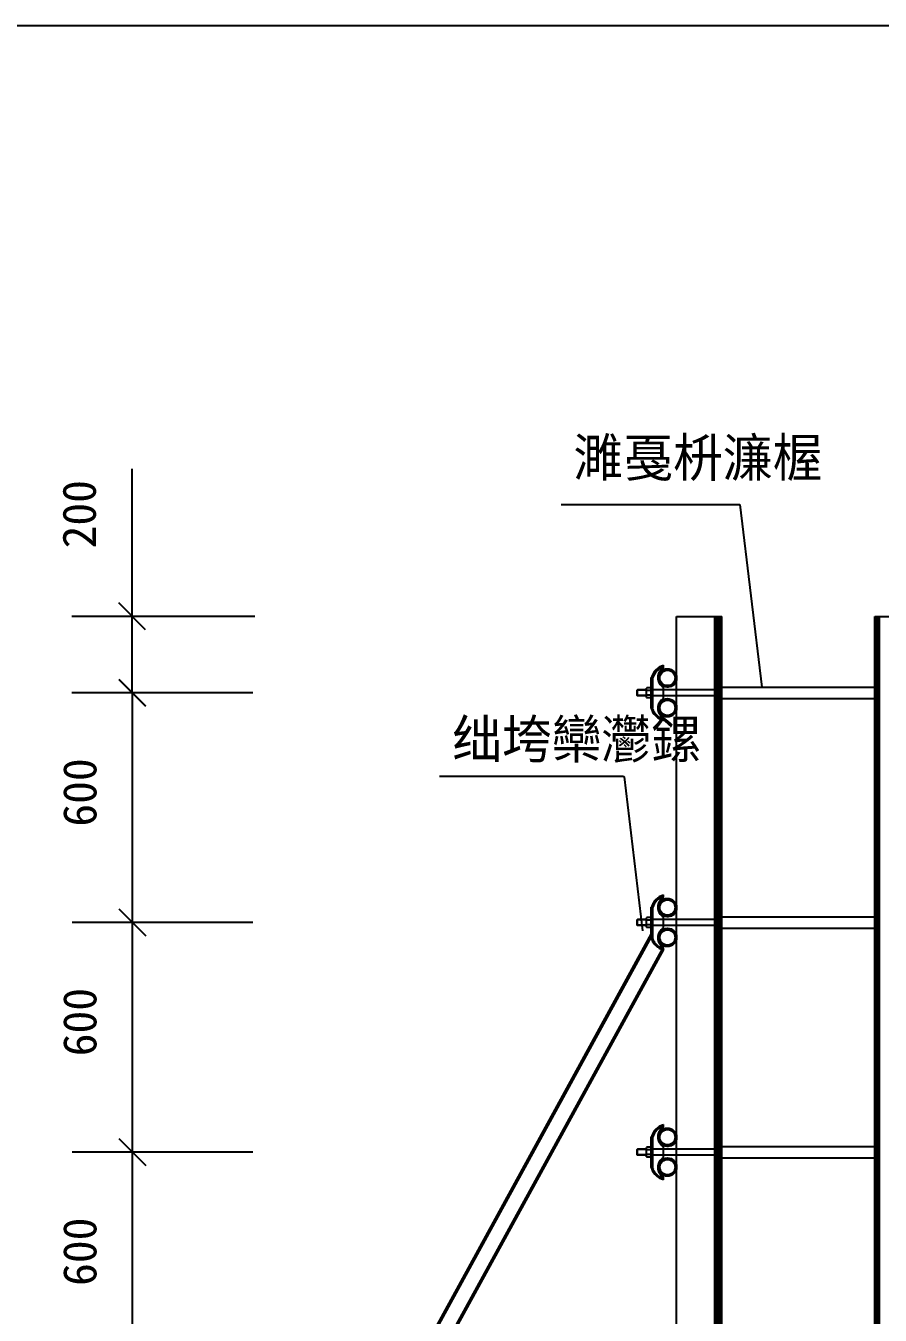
# Model space of a CAD drawing. Header units: metres. Extents: x 0 to 193, y 0 to 136.
# Drawn here: x 94.8 to 139.5, y 69.1 to 136.5 of the extents above; entities that cross this region are included whole.
import ezdxf

# ---------------------------------------------------------------- set-up
doc = ezdxf.new("R2010")
doc.units = ezdxf.units.M

msp = doc.modelspace()

# ---------------------------------------------------------------- linework, layer by layer
for p, q in [((100.37, 105.64), (100.37, 113.34)), ((122.79, 111.48), (132.13, 111.48)), ((132.13, 111.48), (133.27, 101.94)), ((101.07, 104.94), (99.67, 106.34)), ((106.77, 105.64), (97.22, 105.64)), ((100.37, 101.64), (100.37, 105.64)), ((128.82, 53.64), (128.82, 105.64)), ((128.82, 105.64), (131.18, 105.64)), ((130.82, 53.64), (130.82, 105.64)), ((130.88, 53.64), (130.88, 105.64)), ((130.94, 53.64), (130.94, 105.64)), ((131, 53.64), (131, 105.64)), ((131.06, 53.64), (131.06, 105.64)), ((131.12, 53.64), (131.12, 105.64)), ((131.18, 53.64), (131.18, 105.64)), ((139.18, 53.64), (139.18, 105.64)), ((139.18, 105.64), (141.54, 105.64)), ((139.24, 53.64), (139.24, 105.64)), ((139.3, 53.64), (139.3, 105.64)), ((139.36, 53.64), (139.36, 105.64)), ((139.42, 53.64), (139.42, 105.64)), ((127.49, 100.84), (127.49, 102.44)), ((127.58, 102.35), (127.49, 102.44)), ((127.58, 102.38), (127.5, 102.46)), ((127.58, 102.44), (127.51, 102.5)), ((127.58, 102.41), (127.51, 102.48)), ((127.58, 102.46), (127.52, 102.52)), ((127.59, 102.48), (127.53, 102.54)), ((127.6, 102.52), (127.54, 102.58)), ((127.6, 102.5), (127.54, 102.56)), ((127.61, 102.54), (127.55, 102.6)), ((127.62, 102.56), (127.56, 102.62)), ((127.63, 102.58), (127.57, 102.64)), ((127.64, 102.6), (127.58, 102.66)), ((127.58, 100.84), (127.58, 102.44)), ((127.65, 102.62), (127.59, 102.68)), ((127.66, 102.64), (127.6, 102.69)), ((127.67, 102.65), (127.61, 102.71)), ((127.68, 102.67), (127.63, 102.73)), ((127.69, 102.69), (127.64, 102.74)), ((127.71, 102.7), (127.65, 102.76)), ((127.72, 102.72), (127.66, 102.78)), ((127.73, 102.73), (127.67, 102.79)), ((127.74, 102.75), (127.69, 102.81)), ((127.76, 102.76), (127.7, 102.82)), ((127.77, 102.78), (127.71, 102.84)), ((127.79, 102.79), (127.73, 102.85)), ((127.8, 102.81), (127.74, 102.86)), ((127.81, 102.82), (127.76, 102.88)), ((127.83, 102.83), (127.77, 102.89)), ((127.85, 102.85), (127.79, 102.9)), ((127.86, 102.86), (127.8, 102.92)), ((127.88, 102.87), (127.82, 102.93)), ((127.89, 102.88), (127.84, 102.94)), ((127.91, 102.89), (127.85, 102.95)), ((127.86, 102.46), (127.97, 102.56)), ((127.86, 102.43), (127.95, 102.52)), ((127.86, 102.4), (127.95, 102.48)), ((127.86, 102.37), (127.94, 102.45)), ((127.93, 102.91), (127.87, 102.96)), ((127.87, 102.52), (128.24, 102.89)), ((127.87, 102.49), (127.99, 102.61)), ((127.87, 102.35), (127.94, 102.42)), ((127.88, 102.56), (128.2, 102.88)), ((127.95, 102.92), (127.89, 102.97)), ((127.9, 102.61), (128.15, 102.86)), ((127.96, 102.93), (127.91, 102.99)), ((127.98, 102.94), (127.92, 103)), ((127.93, 102.66), (128.1, 102.83)), ((128, 102.95), (127.94, 103.01)), ((128.02, 102.95), (127.96, 103.01)), ((128.04, 102.96), (127.98, 103.02)), ((128.06, 102.97), (128, 103.03)), ((128.08, 102.98), (128.02, 103.04)), ((128.1, 102.99), (128.04, 103.05)), ((128.12, 102.99), (128.06, 103.06)), ((128.13, 103.01), (128.08, 103.06)), ((128.13, 103.04), (128.1, 103.07)), ((128.13, 102.94), (128.13, 103.08)), ((128.13, 103.07), (128.13, 103.08)), ((128.15, 102.77), (128.27, 102.89)), ((128.2, 102.79), (128.3, 102.9)), ((128.24, 102.81), (128.33, 102.9)), ((128.28, 102.81), (128.36, 102.9)), ((128.31, 102.82), (128.39, 102.9)), ((128.34, 102.82), (128.41, 102.89)), ((128.37, 102.82), (128.44, 102.89)), ((128.39, 102.82), (128.46, 102.88)), ((128.42, 102.81), (128.48, 102.88)), ((128.44, 102.81), (128.5, 102.87)), ((128.46, 102.8), (128.52, 102.86)), ((128.48, 102.79), (128.54, 102.85)), ((128.5, 102.78), (128.56, 102.84)), ((128.52, 102.78), (128.58, 102.83)), ((128.54, 102.77), (128.6, 102.82)), ((128.56, 102.76), (128.62, 102.81)), ((128.57, 102.74), (128.63, 102.8)), ((128.59, 102.73), (128.65, 102.79)), ((128.61, 102.72), (128.66, 102.78)), ((128.62, 102.7), (128.68, 102.76)), ((128.64, 102.69), (128.69, 102.75)), ((128.65, 102.68), (128.71, 102.73)), ((128.66, 102.66), (128.72, 102.72)), ((128.67, 102.64), (128.73, 102.7)), ((128.68, 102.63), (128.74, 102.68)), ((128.69, 102.61), (128.75, 102.67)), ((128.7, 102.59), (128.76, 102.65)), ((128.71, 102.57), (128.77, 102.63)), ((128.72, 102.55), (128.78, 102.61)), ((128.73, 102.53), (128.79, 102.59)), ((128.73, 102.51), (128.8, 102.57)), ((128.73, 102.34), (128.82, 102.42)), ((128.74, 102.48), (128.8, 102.55)), ((128.74, 102.46), (128.81, 102.53)), ((128.74, 102.43), (128.81, 102.5)), ((128.74, 102.4), (128.82, 102.48)), ((128.74, 102.37), (128.82, 102.45)), ((99.67, 102.34), (101.07, 100.94)), ((101.09, 100.94), (99.69, 102.34)), ((126.77, 101.8), (126.75, 101.78)), ((127.25, 101.78), (126.75, 101.78)), ((126.75, 101.5), (126.75, 101.78)), ((126.77, 101.48), (126.77, 101.8)), ((127.25, 101.8), (126.77, 101.8)), ((127.25, 101.4), (127.25, 101.88)), ((127.49, 101.9), (127.27, 101.9)), ((127.49, 101.76), (127.27, 101.76)), ((127.58, 102.32), (127.49, 102.41)), ((127.58, 102.3), (127.49, 102.38)), ((127.58, 102.27), (127.49, 102.35)), ((127.58, 102.24), (127.49, 102.32)), ((127.58, 102.21), (127.49, 102.29)), ((127.58, 102.18), (127.49, 102.27)), ((127.58, 102.15), (127.49, 102.24)), ((127.58, 102.13), (127.49, 102.21)), ((127.58, 102.1), (127.49, 102.18)), ((127.58, 102.07), (127.49, 102.15)), ((127.58, 102.04), (127.49, 102.12)), ((127.58, 102.01), (127.49, 102.1)), ((127.58, 101.98), (127.49, 102.07)), ((127.58, 101.96), (127.49, 102.04)), ((127.58, 101.93), (127.49, 102.01)), ((127.58, 101.9), (127.49, 101.98)), ((127.58, 101.87), (127.49, 101.95)), ((127.58, 101.84), (127.49, 101.93)), ((127.57, 101.82), (127.49, 101.9)), ((127.54, 101.82), (127.49, 101.87)), ((127.52, 101.82), (127.49, 101.84)), ((127.49, 101.82), (127.58, 101.82)), ((130.82, 101.8), (127.58, 101.8)), ((127.87, 102.32), (127.94, 102.39)), ((127.88, 102.3), (127.95, 102.37)), ((127.88, 102.28), (127.95, 102.34)), ((127.89, 102.26), (127.95, 102.32)), ((127.9, 102.24), (127.96, 102.3)), ((127.91, 102.22), (127.97, 102.28)), ((127.92, 102.2), (127.98, 102.26)), ((127.93, 102.18), (127.98, 102.24)), ((127.94, 102.16), (127.99, 102.22)), ((127.95, 102.14), (128.01, 102.2)), ((127.96, 102.13), (128.02, 102.19)), ((127.97, 102.11), (128.03, 102.17)), ((127.99, 102.1), (128.04, 102.15)), ((128, 102.08), (128.06, 102.14)), ((128.01, 102.07), (128.07, 102.13)), ((128.03, 102.06), (128.08, 102.11)), ((128.04, 102.04), (128.1, 102.1)), ((128.06, 102.03), (128.12, 102.09)), ((128.08, 102.02), (128.13, 102.08)), ((128.09, 102.01), (128.15, 102.07)), ((128.11, 102), (128.17, 102.06)), ((128.13, 101.99), (128.19, 102.05)), ((128.13, 101.34), (128.13, 101.94)), ((128.15, 101.98), (128.21, 102.04)), ((128.17, 101.97), (128.23, 102.03)), ((128.19, 101.96), (128.26, 102.03)), ((128.21, 101.96), (128.28, 102.02)), ((128.23, 101.95), (128.3, 102.02)), ((128.26, 101.95), (128.33, 102.02)), ((128.28, 101.94), (128.36, 102.02)), ((128.31, 101.94), (128.39, 102.02)), ((128.34, 101.94), (128.42, 102.03)), ((128.36, 101.94), (128.46, 102.04)), ((128.4, 101.94), (128.51, 102.05)), ((128.43, 101.95), (128.58, 102.09)), ((128.46, 101.95), (128.81, 102.3)), ((128.51, 101.97), (128.79, 102.25)), ((128.56, 101.99), (128.77, 102.2)), ((128.63, 102.03), (128.73, 102.13)), ((128.67, 102.18), (128.81, 102.33)), ((128.71, 102.25), (128.82, 102.37)), ((128.72, 102.3), (128.82, 102.4)), ((131.18, 101.94), (139.18, 101.94)), ((106.36, 101.64), (97.22, 101.64)), ((106.67, 101.64), (97.24, 101.64)), ((100.39, 89.64), (100.39, 101.64)), ((127.25, 101.5), (126.75, 101.5)), ((126.75, 101.5), (126.77, 101.48)), ((127.25, 101.48), (126.77, 101.48)), ((127.49, 101.52), (127.27, 101.52)), ((127.49, 101.38), (127.27, 101.38)), ((127.49, 101.46), (127.58, 101.46)), ((127.58, 101.36), (127.49, 101.45)), ((127.58, 101.33), (127.49, 101.42)), ((127.58, 101.31), (127.49, 101.39)), ((127.58, 101.28), (127.49, 101.36)), ((127.58, 101.25), (127.49, 101.33)), ((127.58, 101.22), (127.49, 101.3)), ((127.58, 101.19), (127.49, 101.28)), ((127.58, 101.16), (127.49, 101.25)), ((127.58, 101.14), (127.49, 101.22)), ((127.58, 101.11), (127.49, 101.19)), ((127.58, 101.08), (127.49, 101.16)), ((127.58, 101.05), (127.49, 101.13)), ((127.58, 101.02), (127.49, 101.11)), ((127.58, 100.99), (127.49, 101.08)), ((127.58, 101.39), (127.51, 101.46)), ((127.58, 101.42), (127.54, 101.46)), ((127.58, 101.45), (127.57, 101.46)), ((130.82, 101.48), (127.58, 101.48)), ((127.92, 101.08), (127.98, 101.02)), ((127.93, 101.1), (127.98, 101.04)), ((127.94, 101.12), (127.99, 101.06)), ((127.95, 101.13), (128.01, 101.07)), ((127.96, 101.15), (128.02, 101.09)), ((127.97, 101.16), (128.03, 101.11)), ((127.99, 101.18), (128.04, 101.12)), ((128, 101.19), (128.06, 101.14)), ((128.01, 101.21), (128.07, 101.15)), ((128.03, 101.22), (128.08, 101.17)), ((128.04, 101.23), (128.1, 101.18)), ((128.06, 101.25), (128.12, 101.19)), ((128.08, 101.26), (128.13, 101.2)), ((128.09, 101.27), (128.15, 101.21)), ((128.11, 101.28), (128.17, 101.22)), ((128.13, 101.29), (128.19, 101.23)), ((128.15, 101.3), (128.21, 101.24)), ((128.17, 101.31), (128.23, 101.24)), ((128.19, 101.31), (128.26, 101.25)), ((128.21, 101.32), (128.28, 101.25)), ((128.23, 101.33), (128.3, 101.26)), ((128.26, 101.33), (128.33, 101.26)), ((128.28, 101.33), (128.36, 101.26)), ((128.31, 101.34), (128.39, 101.26)), ((128.34, 101.34), (128.42, 101.25)), ((128.36, 101.34), (128.46, 101.24)), ((128.4, 101.34), (128.51, 101.22)), ((128.43, 101.33), (128.58, 101.18)), ((128.46, 101.32), (128.81, 100.98)), ((128.51, 101.31), (128.79, 101.02)), ((128.56, 101.29), (128.77, 101.07)), ((128.63, 101.24), (128.73, 101.15)), ((128.67, 101.09), (128.81, 100.95)), ((131.18, 101.34), (139.18, 101.34)), ((127.58, 100.97), (127.49, 101.05)), ((127.58, 100.94), (127.49, 101.02)), ((127.58, 100.91), (127.49, 100.99)), ((127.58, 100.88), (127.49, 100.96)), ((127.58, 100.85), (127.49, 100.94)), ((127.58, 100.82), (127.49, 100.91)), ((127.6, 100.78), (127.49, 100.88)), ((127.62, 100.73), (127.49, 100.85)), ((127.64, 100.67), (127.5, 100.82)), ((127.69, 100.6), (127.51, 100.78)), ((128.03, 100.23), (127.53, 100.73)), ((127.98, 100.25), (127.55, 100.68)), ((127.92, 100.28), (127.58, 100.63)), ((127.84, 100.33), (127.63, 100.55)), ((127.86, 100.9), (127.94, 100.83)), ((127.86, 100.88), (127.95, 100.79)), ((127.86, 100.85), (127.95, 100.76)), ((127.86, 100.82), (127.97, 100.72)), ((127.87, 100.95), (127.94, 100.88)), ((127.87, 100.93), (127.94, 100.86)), ((127.87, 100.79), (127.99, 100.66)), ((127.87, 100.75), (128.24, 100.39)), ((127.88, 101), (127.95, 100.93)), ((127.88, 100.98), (127.95, 100.91)), ((127.88, 100.72), (128.2, 100.4)), ((127.89, 101.02), (127.95, 100.96)), ((127.9, 101.04), (127.96, 100.98)), ((127.9, 100.67), (128.15, 100.42)), ((127.91, 101.06), (127.97, 101)), ((127.93, 100.61), (128.1, 100.45)), ((128.15, 100.51), (128.27, 100.38)), ((128.2, 100.48), (128.3, 100.38)), ((128.24, 100.47), (128.33, 100.38)), ((128.28, 100.46), (128.36, 100.38)), ((128.31, 100.46), (128.39, 100.38)), ((128.34, 100.46), (128.41, 100.38)), ((128.37, 100.46), (128.44, 100.39)), ((128.39, 100.46), (128.46, 100.39)), ((128.42, 100.47), (128.48, 100.4)), ((128.44, 100.47), (128.5, 100.41)), ((128.46, 100.48), (128.52, 100.41)), ((128.48, 100.48), (128.54, 100.42)), ((128.5, 100.49), (128.56, 100.43)), ((128.52, 100.5), (128.58, 100.44)), ((128.54, 100.51), (128.6, 100.45)), ((128.56, 100.52), (128.62, 100.46)), ((128.57, 100.53), (128.63, 100.48)), ((128.59, 100.55), (128.65, 100.49)), ((128.61, 100.56), (128.66, 100.5)), ((128.62, 100.57), (128.68, 100.52)), ((128.64, 100.59), (128.69, 100.53)), ((128.65, 100.6), (128.71, 100.54)), ((128.66, 100.62), (128.72, 100.56)), ((128.67, 100.63), (128.73, 100.58)), ((128.68, 100.65), (128.74, 100.59)), ((128.69, 100.67), (128.75, 100.61)), ((128.7, 100.69), (128.76, 100.63)), ((128.71, 101.03), (128.82, 100.91)), ((128.71, 100.71), (128.77, 100.65)), ((128.72, 100.98), (128.82, 100.88)), ((128.72, 100.73), (128.78, 100.67)), ((128.73, 100.94), (128.82, 100.85)), ((128.73, 100.77), (128.8, 100.71)), ((128.73, 100.75), (128.79, 100.69)), ((128.74, 100.91), (128.82, 100.83)), ((128.74, 100.88), (128.82, 100.8)), ((128.74, 100.85), (128.81, 100.77)), ((128.74, 100.82), (128.81, 100.75)), ((128.74, 100.8), (128.8, 100.73)), ((128.07, 100.22), (127.9, 100.39)), ((128.11, 100.2), (127.97, 100.35)), ((128.13, 100.21), (128.02, 100.32)), ((128.13, 100.24), (128.07, 100.3)), ((128.13, 100.27), (128.11, 100.29)), ((128.13, 100.2), (128.13, 100.34)), ((116.43, 97.28), (126.04, 97.28)), ((126.04, 97.28), (126.07, 97.26)), ((126.07, 97.26), (127.03, 89.21)), ((127.95, 90.92), (127.89, 90.97)), ((127.96, 90.93), (127.91, 90.99)), ((127.98, 90.94), (127.92, 91)), ((128, 90.95), (127.94, 91.01)), ((128.02, 90.95), (127.96, 91.01)), ((128.04, 90.96), (127.98, 91.02)), ((128.06, 90.97), (128, 91.03)), ((128.08, 90.98), (128.02, 91.04)), ((128.1, 90.99), (128.04, 91.05)), ((128.12, 90.99), (128.06, 91.06)), ((128.13, 91.01), (128.08, 91.06)), ((128.13, 91.04), (128.1, 91.07)), ((128.13, 90.94), (128.13, 91.08)), ((128.13, 91.07), (128.13, 91.08)), ((101.09, 88.94), (99.69, 90.34)), ((99.69, 90.34), (101.09, 88.94)), ((127.49, 88.84), (127.49, 90.44)), ((127.58, 90.35), (127.49, 90.44)), ((127.58, 90.32), (127.49, 90.41)), ((127.58, 90.3), (127.49, 90.38)), ((127.58, 90.27), (127.49, 90.35)), ((127.58, 90.24), (127.49, 90.32)), ((127.58, 90.38), (127.5, 90.46)), ((127.58, 90.44), (127.51, 90.5)), ((127.58, 90.41), (127.51, 90.48)), ((127.58, 90.46), (127.52, 90.52)), ((127.59, 90.48), (127.53, 90.54)), ((127.6, 90.52), (127.54, 90.58)), ((127.6, 90.5), (127.54, 90.56)), ((127.61, 90.54), (127.55, 90.6)), ((127.62, 90.56), (127.56, 90.62)), ((127.63, 90.58), (127.57, 90.64)), ((127.64, 90.6), (127.58, 90.66)), ((127.58, 88.84), (127.58, 90.44)), ((127.65, 90.62), (127.59, 90.68)), ((127.66, 90.64), (127.6, 90.69)), ((127.67, 90.65), (127.61, 90.71)), ((127.68, 90.67), (127.63, 90.73)), ((127.69, 90.69), (127.64, 90.74)), ((127.71, 90.7), (127.65, 90.76)), ((127.72, 90.72), (127.66, 90.78)), ((127.73, 90.73), (127.67, 90.79)), ((127.74, 90.75), (127.69, 90.81)), ((127.76, 90.76), (127.7, 90.82)), ((127.77, 90.78), (127.71, 90.84)), ((127.79, 90.79), (127.73, 90.85)), ((127.8, 90.81), (127.74, 90.86)), ((127.81, 90.82), (127.76, 90.88)), ((127.83, 90.83), (127.77, 90.89)), ((127.85, 90.85), (127.79, 90.9)), ((127.86, 90.86), (127.8, 90.92)), ((127.88, 90.87), (127.82, 90.93)), ((127.89, 90.88), (127.84, 90.94)), ((127.91, 90.89), (127.85, 90.95)), ((127.86, 90.46), (127.97, 90.56)), ((127.86, 90.43), (127.95, 90.52)), ((127.86, 90.4), (127.95, 90.48)), ((127.86, 90.37), (127.94, 90.45)), ((127.93, 90.91), (127.87, 90.96)), ((127.87, 90.52), (128.24, 90.89)), ((127.87, 90.49), (127.99, 90.61)), ((127.87, 90.35), (127.94, 90.42)), ((127.87, 90.32), (127.94, 90.39)), ((127.88, 90.56), (128.2, 90.88)), ((127.88, 90.3), (127.95, 90.37)), ((127.88, 90.28), (127.95, 90.34)), ((127.89, 90.26), (127.95, 90.32)), ((127.9, 90.61), (128.15, 90.86)), ((127.9, 90.24), (127.96, 90.3)), ((127.93, 90.66), (128.1, 90.83)), ((128.15, 90.77), (128.27, 90.89)), ((128.2, 90.79), (128.3, 90.9)), ((128.24, 90.81), (128.33, 90.9)), ((128.28, 90.81), (128.36, 90.9)), ((128.31, 90.82), (128.39, 90.9)), ((128.34, 90.82), (128.41, 90.89)), ((128.37, 90.82), (128.44, 90.89)), ((128.39, 90.82), (128.46, 90.88)), ((128.42, 90.81), (128.48, 90.88)), ((128.44, 90.81), (128.5, 90.87)), ((128.46, 90.8), (128.52, 90.86)), ((128.46, 89.95), (128.81, 90.3)), ((128.48, 90.79), (128.54, 90.85)), ((128.5, 90.78), (128.56, 90.84)), ((128.52, 90.78), (128.58, 90.83)), ((128.54, 90.77), (128.6, 90.82)), ((128.56, 90.76), (128.62, 90.81)), ((128.57, 90.74), (128.63, 90.8)), ((128.59, 90.73), (128.65, 90.79)), ((128.61, 90.72), (128.66, 90.78)), ((128.62, 90.7), (128.68, 90.76)), ((128.64, 90.69), (128.69, 90.75)), ((128.65, 90.68), (128.71, 90.73)), ((128.66, 90.66), (128.72, 90.72)), ((128.67, 90.64), (128.73, 90.7)), ((128.67, 90.18), (128.81, 90.33)), ((128.68, 90.63), (128.74, 90.68)), ((128.69, 90.61), (128.75, 90.67)), ((128.7, 90.59), (128.76, 90.65)), ((128.71, 90.57), (128.77, 90.63)), ((128.71, 90.25), (128.82, 90.37)), ((128.72, 90.55), (128.78, 90.61)), ((128.72, 90.3), (128.82, 90.4)), ((128.73, 90.53), (128.79, 90.59)), ((128.73, 90.51), (128.8, 90.57)), ((128.73, 90.34), (128.82, 90.42)), ((128.74, 90.48), (128.8, 90.55)), ((128.74, 90.46), (128.81, 90.53)), ((128.74, 90.43), (128.81, 90.5)), ((128.74, 90.4), (128.82, 90.48)), ((128.74, 90.37), (128.82, 90.45)), ((106.67, 89.64), (97.24, 89.64)), ((106.67, 89.64), (97.24, 89.64)), ((100.39, 77.64), (100.39, 89.64)), ((126.77, 89.8), (126.75, 89.78)), ((127.25, 89.78), (126.75, 89.78)), ((126.75, 89.5), (126.75, 89.78)), ((126.77, 89.48), (126.77, 89.8)), ((127.25, 89.8), (126.77, 89.8)), ((127.25, 89.4), (127.25, 89.88)), ((127.49, 89.9), (127.27, 89.9)), ((127.49, 89.76), (127.27, 89.76)), ((127.58, 90.21), (127.49, 90.29)), ((127.58, 90.18), (127.49, 90.27)), ((127.58, 90.15), (127.49, 90.24)), ((127.58, 90.13), (127.49, 90.21)), ((127.58, 90.1), (127.49, 90.18)), ((127.58, 90.07), (127.49, 90.15)), ((127.58, 90.04), (127.49, 90.12)), ((127.58, 90.01), (127.49, 90.1)), ((127.58, 89.98), (127.49, 90.07)), ((127.58, 89.96), (127.49, 90.04)), ((127.58, 89.93), (127.49, 90.01)), ((127.58, 89.9), (127.49, 89.98)), ((127.58, 89.87), (127.49, 89.95)), ((127.58, 89.84), (127.49, 89.93)), ((127.57, 89.82), (127.49, 89.9)), ((127.54, 89.82), (127.49, 89.87)), ((127.52, 89.82), (127.49, 89.84)), ((127.49, 89.82), (127.58, 89.82)), ((130.82, 89.8), (127.58, 89.8)), ((127.91, 90.22), (127.97, 90.28)), ((127.92, 90.2), (127.98, 90.26)), ((127.93, 90.18), (127.98, 90.24)), ((127.94, 90.16), (127.99, 90.22)), ((127.95, 90.14), (128.01, 90.2)), ((127.96, 90.13), (128.02, 90.19)), ((127.97, 90.11), (128.03, 90.17)), ((127.99, 90.1), (128.04, 90.15)), ((128, 90.08), (128.06, 90.14)), ((128.01, 90.07), (128.07, 90.13)), ((128.03, 90.06), (128.08, 90.11)), ((128.04, 90.04), (128.1, 90.1)), ((128.06, 90.03), (128.12, 90.09)), ((128.08, 90.02), (128.13, 90.08)), ((128.09, 90.01), (128.15, 90.07)), ((128.11, 90), (128.17, 90.06)), ((128.13, 89.99), (128.19, 90.05)), ((128.13, 89.34), (128.13, 89.94)), ((128.15, 89.98), (128.21, 90.04)), ((128.17, 89.97), (128.23, 90.03)), ((128.19, 89.96), (128.26, 90.03)), ((128.21, 89.96), (128.28, 90.02)), ((128.23, 89.95), (128.3, 90.02)), ((128.26, 89.95), (128.33, 90.02)), ((128.28, 89.94), (128.36, 90.02)), ((128.31, 89.94), (128.39, 90.02)), ((128.34, 89.94), (128.42, 90.03)), ((128.36, 89.94), (128.46, 90.04)), ((128.4, 89.94), (128.51, 90.05)), ((128.43, 89.95), (128.58, 90.09)), ((128.51, 89.97), (128.79, 90.25)), ((128.56, 89.99), (128.77, 90.2)), ((128.63, 90.03), (128.73, 90.13)), ((131.18, 89.94), (139.18, 89.94)), ((127.49, 89.06), (108.57, 54.54)), ((127.25, 89.5), (126.75, 89.5)), ((126.75, 89.5), (126.77, 89.48)), ((127.25, 89.48), (126.77, 89.48)), ((127.49, 89.52), (127.27, 89.52)), ((127.49, 89.38), (127.27, 89.38)), ((127.49, 89.46), (127.58, 89.46)), ((127.58, 89.36), (127.49, 89.45)), ((127.58, 89.33), (127.49, 89.42)), ((127.58, 89.31), (127.49, 89.39)), ((127.58, 89.28), (127.49, 89.36)), ((127.58, 89.25), (127.49, 89.33)), ((127.58, 89.22), (127.49, 89.3)), ((127.58, 89.19), (127.49, 89.28)), ((127.58, 89.16), (127.49, 89.25)), ((127.58, 89.14), (127.49, 89.22)), ((127.58, 89.11), (127.49, 89.19)), ((127.58, 89.08), (127.49, 89.16)), ((127.58, 89.05), (127.49, 89.13)), ((127.58, 89.02), (127.49, 89.11)), ((127.58, 88.99), (127.49, 89.08)), ((127.58, 88.97), (127.49, 89.05)), ((127.58, 88.94), (127.49, 89.02)), ((127.58, 88.91), (127.49, 88.99)), ((127.58, 88.88), (127.49, 88.96)), ((127.58, 89.39), (127.51, 89.46)), ((127.58, 89.42), (127.54, 89.46)), ((127.58, 89.45), (127.57, 89.46)), ((130.82, 89.48), (127.58, 89.48)), ((127.87, 88.95), (127.94, 88.88)), ((127.88, 89), (127.95, 88.93)), ((127.88, 88.98), (127.95, 88.91)), ((127.89, 89.02), (127.95, 88.96)), ((127.9, 89.04), (127.96, 88.98)), ((127.91, 89.06), (127.97, 89)), ((127.92, 89.08), (127.98, 89.02)), ((127.93, 89.1), (127.98, 89.04)), ((127.94, 89.12), (127.99, 89.06)), ((127.95, 89.13), (128.01, 89.07)), ((127.96, 89.15), (128.02, 89.09)), ((127.97, 89.16), (128.03, 89.11)), ((127.99, 89.18), (128.04, 89.12)), ((128, 89.19), (128.06, 89.14)), ((128.01, 89.21), (128.07, 89.15)), ((128.03, 89.22), (128.08, 89.17)), ((128.04, 89.23), (128.1, 89.18)), ((128.06, 89.25), (128.12, 89.19)), ((128.08, 89.26), (128.13, 89.2)), ((128.09, 89.27), (128.15, 89.21)), ((128.11, 89.28), (128.17, 89.22)), ((128.13, 89.29), (128.19, 89.23)), ((128.15, 89.3), (128.21, 89.24)), ((128.17, 89.31), (128.23, 89.24)), ((128.19, 89.31), (128.26, 89.25)), ((128.21, 89.32), (128.28, 89.25)), ((128.23, 89.33), (128.3, 89.26)), ((128.26, 89.33), (128.33, 89.26)), ((128.28, 89.33), (128.36, 89.26)), ((128.31, 89.34), (128.39, 89.26)), ((128.34, 89.34), (128.42, 89.25)), ((128.36, 89.34), (128.46, 89.24)), ((128.4, 89.34), (128.51, 89.22)), ((128.43, 89.33), (128.58, 89.18)), ((128.46, 89.32), (128.81, 88.98)), ((128.51, 89.31), (128.79, 89.02)), ((128.56, 89.29), (128.77, 89.07)), ((128.63, 89.24), (128.73, 89.15)), ((128.67, 89.09), (128.81, 88.95)), ((128.71, 89.03), (128.82, 88.91)), ((128.72, 88.98), (128.82, 88.88)), ((131.18, 89.34), (139.18, 89.34)), ((127.49, 88.89), (108.64, 54.5)), ((128.11, 88.35), (109.11, 53.7)), ((127.58, 88.85), (127.49, 88.94)), ((127.58, 88.82), (127.49, 88.91)), ((127.6, 88.78), (127.49, 88.88)), ((127.62, 88.73), (127.49, 88.85)), ((127.64, 88.67), (127.5, 88.82)), ((127.69, 88.6), (127.51, 88.78)), ((128.03, 88.23), (127.53, 88.73)), ((127.98, 88.25), (127.55, 88.68)), ((127.92, 88.28), (127.58, 88.63)), ((127.84, 88.33), (127.63, 88.55)), ((127.86, 88.9), (127.94, 88.83)), ((127.86, 88.88), (127.95, 88.79)), ((127.86, 88.85), (127.95, 88.76)), ((127.86, 88.82), (127.97, 88.72)), ((127.87, 88.93), (127.94, 88.86)), ((127.87, 88.79), (127.99, 88.66)), ((127.87, 88.75), (128.24, 88.39)), ((127.88, 88.72), (128.2, 88.4)), ((127.9, 88.67), (128.15, 88.42)), ((128.07, 88.22), (127.9, 88.39)), ((127.93, 88.61), (128.1, 88.45)), ((128.11, 88.2), (127.97, 88.35)), ((128.13, 88.21), (128.02, 88.32)), ((128.13, 88.24), (128.07, 88.3)), ((128.13, 88.27), (128.11, 88.29)), ((128.13, 88.2), (128.13, 88.34)), ((128.15, 88.51), (128.27, 88.38)), ((128.2, 88.48), (128.3, 88.38)), ((128.24, 88.47), (128.33, 88.38)), ((128.28, 88.46), (128.36, 88.38)), ((128.31, 88.46), (128.39, 88.38)), ((128.34, 88.46), (128.41, 88.38)), ((128.37, 88.46), (128.44, 88.39)), ((128.39, 88.46), (128.46, 88.39)), ((128.42, 88.47), (128.48, 88.4)), ((128.44, 88.47), (128.5, 88.41)), ((128.46, 88.48), (128.52, 88.41)), ((128.48, 88.48), (128.54, 88.42)), ((128.5, 88.49), (128.56, 88.43)), ((128.52, 88.5), (128.58, 88.44)), ((128.54, 88.51), (128.6, 88.45)), ((128.56, 88.52), (128.62, 88.46)), ((128.57, 88.53), (128.63, 88.48)), ((128.59, 88.55), (128.65, 88.49)), ((128.61, 88.56), (128.66, 88.5)), ((128.62, 88.57), (128.68, 88.52)), ((128.64, 88.59), (128.69, 88.53)), ((128.65, 88.6), (128.71, 88.54)), ((128.66, 88.62), (128.72, 88.56)), ((128.67, 88.63), (128.73, 88.58)), ((128.68, 88.65), (128.74, 88.59)), ((128.69, 88.67), (128.75, 88.61)), ((128.7, 88.69), (128.76, 88.63)), ((128.71, 88.71), (128.77, 88.65)), ((128.72, 88.73), (128.78, 88.67)), ((128.73, 88.94), (128.82, 88.85)), ((128.73, 88.77), (128.8, 88.71)), ((128.73, 88.75), (128.79, 88.69)), ((128.74, 88.91), (128.82, 88.83)), ((128.74, 88.88), (128.82, 88.8)), ((128.74, 88.85), (128.81, 88.77)), ((128.74, 88.82), (128.81, 88.75)), ((128.74, 88.8), (128.8, 88.73)), ((128.13, 88.23), (109.18, 53.66)), ((127.77, 78.78), (127.71, 78.84)), ((127.79, 78.79), (127.73, 78.85)), ((127.8, 78.81), (127.74, 78.86)), ((127.81, 78.82), (127.76, 78.88)), ((127.83, 78.83), (127.77, 78.89)), ((127.85, 78.85), (127.79, 78.9)), ((127.86, 78.86), (127.8, 78.92)), ((127.88, 78.87), (127.82, 78.93)), ((127.89, 78.88), (127.84, 78.94)), ((127.91, 78.89), (127.85, 78.95)), ((127.93, 78.91), (127.87, 78.96)), ((127.87, 78.52), (128.24, 78.89)), ((127.88, 78.56), (128.2, 78.88)), ((127.95, 78.92), (127.89, 78.97)), ((127.9, 78.61), (128.15, 78.86)), ((127.96, 78.93), (127.91, 78.99)), ((127.98, 78.94), (127.92, 79)), ((128, 78.95), (127.94, 79.01)), ((128.02, 78.95), (127.96, 79.01)), ((128.04, 78.96), (127.98, 79.02)), ((128.06, 78.97), (128, 79.03)), ((128.08, 78.98), (128.02, 79.04)), ((128.1, 78.99), (128.04, 79.05)), ((128.12, 78.99), (128.06, 79.06)), ((128.13, 79.01), (128.08, 79.06)), ((128.13, 79.04), (128.1, 79.07)), ((128.13, 78.94), (128.13, 79.08)), ((128.13, 79.07), (128.13, 79.08)), ((128.15, 78.77), (128.27, 78.89)), ((128.2, 78.79), (128.3, 78.9)), ((128.24, 78.81), (128.33, 78.9)), ((128.28, 78.81), (128.36, 78.9)), ((128.31, 78.82), (128.39, 78.9)), ((128.34, 78.82), (128.41, 78.89)), ((128.37, 78.82), (128.44, 78.89)), ((128.39, 78.82), (128.46, 78.88)), ((128.42, 78.81), (128.48, 78.88)), ((128.44, 78.81), (128.5, 78.87)), ((128.46, 78.8), (128.52, 78.86)), ((128.48, 78.79), (128.54, 78.85)), ((128.5, 78.78), (128.56, 78.84)), ((101.09, 76.94), (99.69, 78.34)), ((99.69, 78.34), (101.09, 76.94)), ((127.49, 76.84), (127.49, 78.44)), ((127.58, 78.35), (127.49, 78.44)), ((127.58, 78.32), (127.49, 78.41)), ((127.58, 78.3), (127.49, 78.38)), ((127.58, 78.27), (127.49, 78.35)), ((127.58, 78.24), (127.49, 78.32)), ((127.58, 78.21), (127.49, 78.29)), ((127.58, 78.18), (127.49, 78.27)), ((127.58, 78.15), (127.49, 78.24)), ((127.58, 78.13), (127.49, 78.21)), ((127.58, 78.1), (127.49, 78.18)), ((127.58, 78.38), (127.5, 78.46)), ((127.58, 78.44), (127.51, 78.5)), ((127.58, 78.41), (127.51, 78.48)), ((127.58, 78.46), (127.52, 78.52)), ((127.59, 78.48), (127.53, 78.54)), ((127.6, 78.52), (127.54, 78.58)), ((127.6, 78.5), (127.54, 78.56)), ((127.61, 78.54), (127.55, 78.6)), ((127.62, 78.56), (127.56, 78.62)), ((127.63, 78.58), (127.57, 78.64)), ((127.64, 78.6), (127.58, 78.66)), ((127.58, 76.84), (127.58, 78.44)), ((127.65, 78.62), (127.59, 78.68)), ((127.66, 78.64), (127.6, 78.69)), ((127.67, 78.65), (127.61, 78.71)), ((127.68, 78.67), (127.63, 78.73)), ((127.69, 78.69), (127.64, 78.74)), ((127.71, 78.7), (127.65, 78.76)), ((127.72, 78.72), (127.66, 78.78)), ((127.73, 78.73), (127.67, 78.79)), ((127.74, 78.75), (127.69, 78.81)), ((127.76, 78.76), (127.7, 78.82)), ((127.86, 78.46), (127.97, 78.56)), ((127.86, 78.43), (127.95, 78.52)), ((127.86, 78.4), (127.95, 78.48)), ((127.86, 78.37), (127.94, 78.45)), ((127.87, 78.49), (127.99, 78.61)), ((127.87, 78.35), (127.94, 78.42)), ((127.87, 78.32), (127.94, 78.39)), ((127.88, 78.3), (127.95, 78.37)), ((127.88, 78.28), (127.95, 78.34)), ((127.89, 78.26), (127.95, 78.32)), ((127.9, 78.24), (127.96, 78.3)), ((127.91, 78.22), (127.97, 78.28)), ((127.92, 78.2), (127.98, 78.26)), ((127.93, 78.66), (128.1, 78.83)), ((127.93, 78.18), (127.98, 78.24)), ((127.94, 78.16), (127.99, 78.22)), ((127.95, 78.14), (128.01, 78.2)), ((127.96, 78.13), (128.02, 78.19)), ((127.97, 78.11), (128.03, 78.17)), ((128.46, 77.95), (128.81, 78.3)), ((128.51, 77.97), (128.79, 78.25)), ((128.52, 78.78), (128.58, 78.83)), ((128.54, 78.77), (128.6, 78.82)), ((128.56, 78.76), (128.62, 78.81)), ((128.56, 77.99), (128.77, 78.2)), ((128.57, 78.74), (128.63, 78.8)), ((128.59, 78.73), (128.65, 78.79)), ((128.61, 78.72), (128.66, 78.78)), ((128.62, 78.7), (128.68, 78.76)), ((128.64, 78.69), (128.69, 78.75)), ((128.65, 78.68), (128.71, 78.73)), ((128.66, 78.66), (128.72, 78.72)), ((128.67, 78.64), (128.73, 78.7)), ((128.67, 78.18), (128.81, 78.33)), ((128.68, 78.63), (128.74, 78.68)), ((128.69, 78.61), (128.75, 78.67)), ((128.7, 78.59), (128.76, 78.65)), ((128.71, 78.57), (128.77, 78.63)), ((128.71, 78.25), (128.82, 78.37)), ((128.72, 78.55), (128.78, 78.61)), ((128.72, 78.3), (128.82, 78.4)), ((128.73, 78.53), (128.79, 78.59)), ((128.73, 78.51), (128.8, 78.57)), ((128.73, 78.34), (128.82, 78.42)), ((128.74, 78.48), (128.8, 78.55)), ((128.74, 78.46), (128.81, 78.53)), ((128.74, 78.43), (128.81, 78.5)), ((128.74, 78.4), (128.82, 78.48)), ((128.74, 78.37), (128.82, 78.45)), ((106.67, 77.64), (97.24, 77.64)), ((106.67, 77.64), (97.24, 77.64)), ((100.39, 65.64), (100.39, 77.64)), ((126.77, 77.8), (126.75, 77.78)), ((127.25, 77.78), (126.75, 77.78)), ((126.75, 77.5), (126.75, 77.78)), ((127.25, 77.5), (126.75, 77.5)), ((126.75, 77.5), (126.77, 77.48)), ((126.77, 77.48), (126.77, 77.8)), ((127.25, 77.8), (126.77, 77.8)), ((127.25, 77.4), (127.25, 77.88)), ((127.49, 77.9), (127.27, 77.9)), ((127.49, 77.76), (127.27, 77.76)), ((127.49, 77.52), (127.27, 77.52)), ((127.58, 78.07), (127.49, 78.15)), ((127.58, 78.04), (127.49, 78.12)), ((127.58, 78.01), (127.49, 78.1)), ((127.58, 77.98), (127.49, 78.07)), ((127.58, 77.96), (127.49, 78.04)), ((127.58, 77.93), (127.49, 78.01)), ((127.58, 77.9), (127.49, 77.98)), ((127.58, 77.87), (127.49, 77.95)), ((127.58, 77.84), (127.49, 77.93)), ((127.57, 77.82), (127.49, 77.9)), ((127.54, 77.82), (127.49, 77.87)), ((127.52, 77.82), (127.49, 77.84)), ((127.49, 77.82), (127.58, 77.82)), ((130.82, 77.8), (127.58, 77.8)), ((127.99, 78.1), (128.04, 78.15)), ((128, 78.08), (128.06, 78.14)), ((128.01, 78.07), (128.07, 78.13)), ((128.03, 78.06), (128.08, 78.11)), ((128.04, 78.04), (128.1, 78.1)), ((128.06, 78.03), (128.12, 78.09)), ((128.08, 78.02), (128.13, 78.08)), ((128.09, 78.01), (128.15, 78.07)), ((128.11, 78), (128.17, 78.06)), ((128.13, 77.99), (128.19, 78.05)), ((128.13, 77.34), (128.13, 77.94)), ((128.15, 77.98), (128.21, 78.04)), ((128.17, 77.97), (128.23, 78.03)), ((128.19, 77.96), (128.26, 78.03)), ((128.21, 77.96), (128.28, 78.02)), ((128.23, 77.95), (128.3, 78.02)), ((128.26, 77.95), (128.33, 78.02)), ((128.28, 77.94), (128.36, 78.02)), ((128.31, 77.94), (128.39, 78.02)), ((128.34, 77.94), (128.42, 78.03)), ((128.36, 77.94), (128.46, 78.04)), ((128.4, 77.94), (128.51, 78.05)), ((128.43, 77.95), (128.58, 78.09)), ((128.63, 78.03), (128.73, 78.13)), ((131.18, 77.94), (139.18, 77.94)), ((127.25, 77.48), (126.77, 77.48)), ((127.49, 77.38), (127.27, 77.38)), ((127.49, 77.46), (127.58, 77.46)), ((127.58, 77.36), (127.49, 77.45)), ((127.58, 77.33), (127.49, 77.42)), ((127.58, 77.31), (127.49, 77.39)), ((127.58, 77.28), (127.49, 77.36)), ((127.58, 77.25), (127.49, 77.33)), ((127.58, 77.22), (127.49, 77.3)), ((127.58, 77.19), (127.49, 77.28)), ((127.58, 77.16), (127.49, 77.25)), ((127.58, 77.14), (127.49, 77.22)), ((127.58, 77.11), (127.49, 77.19)), ((127.58, 77.08), (127.49, 77.16)), ((127.58, 77.05), (127.49, 77.13)), ((127.58, 77.02), (127.49, 77.11)), ((127.58, 76.99), (127.49, 77.08)), ((127.58, 76.97), (127.49, 77.05)), ((127.58, 76.94), (127.49, 77.02)), ((127.58, 76.91), (127.49, 76.99)), ((127.58, 76.88), (127.49, 76.96)), ((127.58, 76.85), (127.49, 76.94)), ((127.58, 76.82), (127.49, 76.91)), ((127.6, 76.78), (127.49, 76.88)), ((127.62, 76.73), (127.49, 76.85)), ((127.64, 76.67), (127.5, 76.82)), ((127.58, 77.39), (127.51, 77.46)), ((127.58, 77.42), (127.54, 77.46)), ((127.58, 77.45), (127.57, 77.46)), ((130.82, 77.48), (127.58, 77.48)), ((127.86, 76.9), (127.94, 76.83)), ((127.86, 76.88), (127.95, 76.79)), ((127.86, 76.85), (127.95, 76.76)), ((127.86, 76.82), (127.97, 76.72)), ((127.87, 76.95), (127.94, 76.88)), ((127.87, 76.93), (127.94, 76.86)), ((127.88, 77), (127.95, 76.93)), ((127.88, 76.98), (127.95, 76.91)), ((127.89, 77.02), (127.95, 76.96)), ((127.9, 77.04), (127.96, 76.98)), ((127.91, 77.06), (127.97, 77)), ((127.92, 77.08), (127.98, 77.02)), ((127.93, 77.1), (127.98, 77.04)), ((127.94, 77.12), (127.99, 77.06)), ((127.95, 77.13), (128.01, 77.07)), ((127.96, 77.15), (128.02, 77.09)), ((127.97, 77.16), (128.03, 77.11)), ((127.99, 77.18), (128.04, 77.12)), ((128, 77.19), (128.06, 77.14)), ((128.01, 77.21), (128.07, 77.15)), ((128.03, 77.22), (128.08, 77.17)), ((128.04, 77.23), (128.1, 77.18)), ((128.06, 77.25), (128.12, 77.19)), ((128.08, 77.26), (128.13, 77.2)), ((128.09, 77.27), (128.15, 77.21)), ((128.11, 77.28), (128.17, 77.22)), ((128.13, 77.29), (128.19, 77.23)), ((128.15, 77.3), (128.21, 77.24)), ((128.17, 77.31), (128.23, 77.24)), ((128.19, 77.31), (128.26, 77.25)), ((128.21, 77.32), (128.28, 77.25)), ((128.23, 77.33), (128.3, 77.26)), ((128.26, 77.33), (128.33, 77.26)), ((128.28, 77.33), (128.36, 77.26)), ((128.31, 77.34), (128.39, 77.26)), ((128.34, 77.34), (128.42, 77.25)), ((128.36, 77.34), (128.46, 77.24)), ((128.4, 77.34), (128.51, 77.22)), ((128.43, 77.33), (128.58, 77.18)), ((128.46, 77.32), (128.81, 76.98)), ((128.51, 77.31), (128.79, 77.02)), ((128.56, 77.29), (128.77, 77.07)), ((128.63, 77.24), (128.73, 77.15)), ((128.67, 77.09), (128.81, 76.95)), ((128.71, 77.03), (128.82, 76.91)), ((128.72, 76.98), (128.82, 76.88)), ((128.73, 76.94), (128.82, 76.85)), ((128.74, 76.91), (128.82, 76.83)), ((128.74, 76.88), (128.82, 76.8)), ((128.74, 76.85), (128.81, 76.77)), ((128.74, 76.82), (128.81, 76.75)), ((131.18, 77.34), (139.18, 77.34)), ((127.69, 76.6), (127.51, 76.78)), ((128.03, 76.23), (127.53, 76.73)), ((127.98, 76.25), (127.55, 76.68)), ((127.92, 76.28), (127.58, 76.63)), ((127.84, 76.33), (127.63, 76.55)), ((127.87, 76.79), (127.99, 76.66)), ((127.87, 76.75), (128.24, 76.39)), ((127.88, 76.72), (128.2, 76.4)), ((127.9, 76.67), (128.15, 76.42)), ((128.07, 76.22), (127.9, 76.39)), ((127.93, 76.61), (128.1, 76.45)), ((128.11, 76.2), (127.97, 76.35)), ((128.13, 76.21), (128.02, 76.32)), ((128.13, 76.24), (128.07, 76.3)), ((128.13, 76.27), (128.11, 76.29)), ((128.13, 76.2), (128.13, 76.34)), ((128.15, 76.51), (128.27, 76.38)), ((128.2, 76.48), (128.3, 76.38)), ((128.24, 76.47), (128.33, 76.38)), ((128.28, 76.46), (128.36, 76.38)), ((128.31, 76.46), (128.39, 76.38)), ((128.34, 76.46), (128.41, 76.38)), ((128.37, 76.46), (128.44, 76.39)), ((128.39, 76.46), (128.46, 76.39)), ((128.42, 76.47), (128.48, 76.4)), ((128.44, 76.47), (128.5, 76.41)), ((128.46, 76.48), (128.52, 76.41)), ((128.48, 76.48), (128.54, 76.42)), ((128.5, 76.49), (128.56, 76.43)), ((128.52, 76.5), (128.58, 76.44)), ((128.54, 76.51), (128.6, 76.45)), ((128.56, 76.52), (128.62, 76.46)), ((128.57, 76.53), (128.63, 76.48)), ((128.59, 76.55), (128.65, 76.49)), ((128.61, 76.56), (128.66, 76.5)), ((128.62, 76.57), (128.68, 76.52)), ((128.64, 76.59), (128.69, 76.53)), ((128.65, 76.6), (128.71, 76.54)), ((128.66, 76.62), (128.72, 76.56)), ((128.67, 76.63), (128.73, 76.58)), ((128.68, 76.65), (128.74, 76.59)), ((128.69, 76.67), (128.75, 76.61)), ((128.7, 76.69), (128.76, 76.63)), ((128.71, 76.71), (128.77, 76.65)), ((128.72, 76.73), (128.78, 76.67)), ((128.73, 76.77), (128.8, 76.71)), ((128.73, 76.75), (128.79, 76.69)), ((128.74, 76.8), (128.8, 76.73))]:
    msp.add_line(p, q)
msp.add_lwpolyline([(0, 0), (193.05, 0), (193.05, 136.5), (0, 136.5), (0, 0)])
for centre, radius in [((128.34, 102.42), 0.48), ((128.34, 102.42), 0.4), ((128.34, 100.86), 0.48), ((128.34, 100.86), 0.4), ((128.34, 90.42), 0.48), ((128.34, 90.42), 0.4), ((128.34, 88.86), 0.48), ((128.34, 88.86), 0.4), ((128.34, 78.42), 0.48), ((128.34, 78.42), 0.4), ((128.34, 76.86), 0.48), ((128.34, 76.86), 0.4)]:
    msp.add_circle(centre, radius)
for centre, radius, start, end in [((128.35, 102.22), 0.88, 104.23, 165.77), ((128.35, 102.22), 0.8, 105.68, 164.32), ((128.4, 102.44), 0.57, 118.07, 241.93), ((127.27, 101.88), 0.02, 90, 180), ((127.27, 101.88), 0.02, 90, 180), ((127.27, 101.88), 0.02, 90, 180), ((127.27, 101.78), 0.02, 180, 270), ((127.27, 101.74), 0.02, 90, 180), ((127.27, 101.54), 0.02, 180, 270), ((127.27, 101.54), 0.02, 180, 270), ((127.27, 101.5), 0.02, 90, 180), ((127.27, 101.4), 0.02, 180, 270), ((127.27, 101.4), 0.02, 180, 270), ((128.4, 100.84), 0.57, 118.07, 241.93), ((128.25, 101.06), 0.8, 195.68, 254.32), ((128.35, 101.06), 0.88, 194.23, 255.77), ((128.35, 90.22), 0.88, 104.23, 165.77), ((128.35, 90.22), 0.8, 105.68, 164.32), ((128.4, 90.44), 0.57, 118.07, 241.93), ((127.27, 89.88), 0.02, 90, 180), ((127.27, 89.88), 0.02, 90, 180), ((127.27, 89.88), 0.02, 90, 180), ((127.27, 89.78), 0.02, 180, 270), ((127.27, 89.74), 0.02, 90, 180), ((127.27, 89.54), 0.02, 180, 270), ((127.27, 89.54), 0.02, 180, 270), ((127.27, 89.5), 0.02, 90, 180), ((127.27, 89.4), 0.02, 180, 270), ((127.27, 89.4), 0.02, 180, 270), ((128.4, 88.84), 0.57, 118.07, 241.93), ((128.25, 89.06), 0.8, 195.68, 254.32), ((128.35, 89.06), 0.88, 194.23, 255.77), ((128.35, 78.22), 0.88, 104.23, 165.77), ((128.35, 78.22), 0.8, 105.68, 164.32), ((128.4, 78.44), 0.57, 118.07, 241.93), ((127.27, 77.88), 0.02, 90, 180), ((127.27, 77.88), 0.02, 90, 180), ((127.27, 77.88), 0.02, 90, 180), ((127.27, 77.78), 0.02, 180, 270), ((127.27, 77.74), 0.02, 90, 180), ((127.27, 77.54), 0.02, 180, 270), ((127.27, 77.54), 0.02, 180, 270), ((127.27, 77.5), 0.02, 90, 180), ((127.27, 77.4), 0.02, 180, 270), ((127.27, 77.4), 0.02, 180, 270), ((128.25, 77.06), 0.8, 195.68, 254.32), ((128.35, 77.06), 0.88, 194.23, 255.77), ((128.4, 76.84), 0.57, 118.07, 241.93)]:
    msp.add_arc(centre, radius, start, end)

# ---------------------------------------------------------------- texts
for s, p in [('濉戞枡濂楃', (123.43, 112.94)), ('绌垮欒灪鏍', (117.09, 98.22))]:
    msp.add_text(s, height=2).set_placement(p)
for s, p in [('200', (98.47, 109.19)), ('600', (98.5, 94.65)), ('600', (98.5, 82.65)), ('600', (98.5, 70.65))]:
    msp.add_text(s, height=1.75, rotation=90).set_placement(p)

doc.saveas('drawing.dxf')
